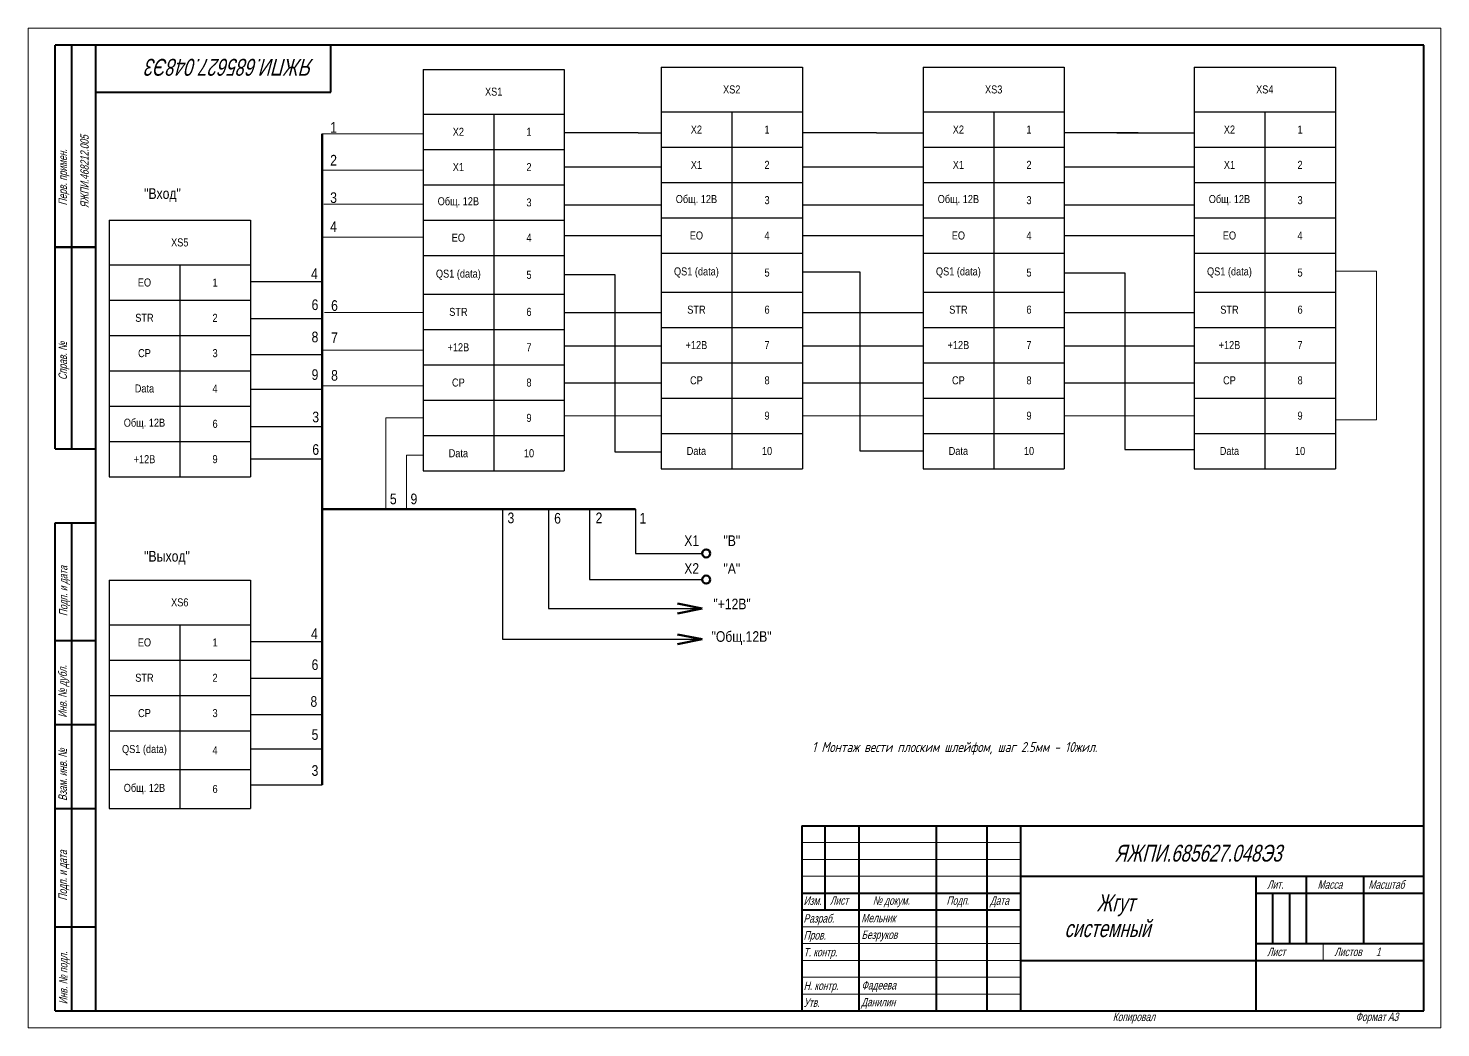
# Model space of a CAD drawing. Header units: millimetres. Extents: x 7140 to 8879, y -16257 to -5062.
# Drawn here: x 7139.6 to 7559.6, y -14173.6 to -13876.6 of the extents above; entities that cross this region are included whole.
import ezdxf

# ---------------------------------------------------------------- set-up
doc = ezdxf.new("R2010")
doc.units = ezdxf.units.MM
doc.layers.add('OSN', color=7, linetype='Continuous', lineweight=60)
doc.layers.add('КА тонкая', color=7, linetype='Continuous', lineweight=15)
doc.layers.add('TONK', color=7, linetype='Continuous')
doc.layers.add('ОСЕВЫЕ', color=7, linetype='Continuous')
doc.styles.add('CLW', font='clw.shx', dxfattribs={"width": 0.75, "oblique": 15})
doc.styles.get("Standard").update_dxf_attribs({"font": 'ARIALN.TTF', "height": 3.4})
doc.styles.add('гост', font='GOST_1.TTF', dxfattribs={"oblique": 15, "height": 3})

# ---------------------------------------------------------------- blocks, each defined once
blk = doc.blocks.new('*T217')
at = {"layer": 'OSN', "color": 0, "linetype": 'ByBlock', "lineweight": -2, "ltscale": 20, "transparency": 16777216}
for p, q in [((0, 0), (42, 0)), ((0, 0), (0, -119.34)), ((42, 0), (42, -119.34)), ((0, -13.3), (42, -13.3)), ((21, -13.3), (21, -119.34)), ((0, -23.8), (42, -23.8)), ((0, -34.3), (42, -34.3)), ((0, -44.8), (42, -44.8)), ((0, -55.3), (42, -55.3)), ((0, -66.84), (42, -66.84)), ((0, -77.34), (42, -77.34)), ((0, -87.84), (42, -87.84)), ((0, -98.34), (42, -98.34)), ((0, -108.84), (42, -108.84)), ((0, -119.34), (42, -119.34))]:
    blk.add_line(p, q, dxfattribs=at)
at = {"layer": 'OSN', "color": 0, "ltscale": 20, "transparency": 16777216, "char_height": 2.38, "attachment_point": 5}
for s, insert, width in [('XS1', (21, -6.65), 39.9), ('Х2', (10.5, -18.55), 18.9), ('1', (31.5, -18.55), 18.9), ('Х1', (10.5, -29.05), 18.9), ('2', (31.5, -29.05), 18.9), ('Общ. 12В', (10.5, -39.55), 18.9), ('3', (31.5, -39.55), 18.9), ('EO', (10.5, -50.05), 18.9), ('4', (31.5, -50.05), 18.9), ('QS1 (data)', (10.5, -61.07), 18.9), ('5', (31.5, -61.07), 18.9), ('STR', (10.5, -72.09), 18.9), ('6', (31.5, -72.09), 18.9), ('+12В', (10.5, -82.59), 18.9), ('7', (31.5, -82.59), 18.9), ('CP', (10.5, -93.09), 18.9), ('8', (31.5, -93.09), 18.9), ('9', (31.5, -103.59), 18.9), ('Data', (10.5, -114.09), 18.9), ('10', (31.5, -114.09), 18.9)]:
    blk.add_mtext(s, dxfattribs=dict(at, insert=insert, width=width))
blk = doc.blocks.new('*T218')
at = {"layer": 'OSN', "color": 0, "linetype": 'ByBlock', "lineweight": -2, "ltscale": 20, "transparency": 16777216}
for p, q in [((0, 0), (42, 0)), ((0, 0), (0, -119.34)), ((42, 0), (42, -119.34)), ((0, -13.3), (42, -13.3)), ((21, -13.3), (21, -119.34)), ((0, -23.8), (42, -23.8)), ((0, -34.3), (42, -34.3)), ((0, -44.8), (42, -44.8)), ((0, -55.3), (42, -55.3)), ((0, -66.84), (42, -66.84)), ((0, -77.34), (42, -77.34)), ((0, -87.84), (42, -87.84)), ((0, -98.34), (42, -98.34)), ((0, -108.84), (42, -108.84)), ((0, -119.34), (42, -119.34))]:
    blk.add_line(p, q, dxfattribs=at)
at = {"layer": 'OSN', "color": 0, "ltscale": 20, "transparency": 16777216, "char_height": 2.38, "attachment_point": 5}
for s, insert, width in [('XS2', (21, -6.65), 39.9), ('Х2', (10.5, -18.55), 18.9), ('1', (31.5, -18.55), 18.9), ('Х1', (10.5, -29.05), 18.9), ('2', (31.5, -29.05), 18.9), ('Общ. 12В', (10.5, -39.55), 18.9), ('3', (31.5, -39.55), 18.9), ('EO', (10.5, -50.05), 18.9), ('4', (31.5, -50.05), 18.9), ('QS1 (data)', (10.5, -61.07), 18.9), ('5', (31.5, -61.07), 18.9), ('STR', (10.5, -72.09), 18.9), ('6', (31.5, -72.09), 18.9), ('+12В', (10.5, -82.59), 18.9), ('7', (31.5, -82.59), 18.9), ('CP', (10.5, -93.09), 18.9), ('8', (31.5, -93.09), 18.9), ('9', (31.5, -103.59), 18.9), ('Data', (10.5, -114.09), 18.9), ('10', (31.5, -114.09), 18.9)]:
    blk.add_mtext(s, dxfattribs=dict(at, insert=insert, width=width))
blk = doc.blocks.new('*T219')
at = {"layer": 'OSN', "color": 0, "linetype": 'ByBlock', "lineweight": -2, "ltscale": 20, "transparency": 16777216}
for p, q in [((0, 0), (42, 0)), ((0, 0), (0, -119.34)), ((42, 0), (42, -119.34)), ((0, -13.3), (42, -13.3)), ((21, -13.3), (21, -119.34)), ((0, -23.8), (42, -23.8)), ((0, -34.3), (42, -34.3)), ((0, -44.8), (42, -44.8)), ((0, -55.3), (42, -55.3)), ((0, -66.84), (42, -66.84)), ((0, -77.34), (42, -77.34)), ((0, -87.84), (42, -87.84)), ((0, -98.34), (42, -98.34)), ((0, -108.84), (42, -108.84)), ((0, -119.34), (42, -119.34))]:
    blk.add_line(p, q, dxfattribs=at)
at = {"layer": 'OSN', "color": 0, "ltscale": 20, "transparency": 16777216, "char_height": 2.38, "attachment_point": 5}
for s, insert, width in [('XS4', (21, -6.65), 39.9), ('Х2', (10.5, -18.55), 18.9), ('1', (31.5, -18.55), 18.9), ('Х1', (10.5, -29.05), 18.9), ('2', (31.5, -29.05), 18.9), ('Общ. 12В', (10.5, -39.55), 18.9), ('3', (31.5, -39.55), 18.9), ('EO', (10.5, -50.05), 18.9), ('4', (31.5, -50.05), 18.9), ('QS1 (data)', (10.5, -61.07), 18.9), ('5', (31.5, -61.07), 18.9), ('STR', (10.5, -72.09), 18.9), ('6', (31.5, -72.09), 18.9), ('+12В', (10.5, -82.59), 18.9), ('7', (31.5, -82.59), 18.9), ('CP', (10.5, -93.09), 18.9), ('8', (31.5, -93.09), 18.9), ('9', (31.5, -103.59), 18.9), ('Data', (10.5, -114.09), 18.9), ('10', (31.5, -114.09), 18.9)]:
    blk.add_mtext(s, dxfattribs=dict(at, insert=insert, width=width))
blk = doc.blocks.new('*T214')
at = {"layer": 'OSN', "color": 0, "linetype": 'ByBlock', "lineweight": -2, "ltscale": 20, "transparency": 16777216}
for p, q in [((0, 0), (42, 0)), ((0, 0), (0, -76.3)), ((42, 0), (42, -76.3)), ((0, -13.3), (42, -13.3)), ((21, -13.3), (21, -76.3)), ((0, -23.8), (42, -23.8)), ((0, -34.3), (42, -34.3)), ((0, -44.8), (42, -44.8)), ((0, -55.3), (42, -55.3)), ((0, -65.8), (42, -65.8)), ((0, -76.3), (42, -76.3))]:
    blk.add_line(p, q, dxfattribs=at)
at = {"layer": 'OSN', "color": 0, "ltscale": 20, "transparency": 16777216, "char_height": 2.38, "attachment_point": 5}
for s, insert, width in [('XS5', (21, -6.65), 39.9), ('EO', (10.5, -18.55), 18.9), ('1', (31.5, -18.55), 18.9), ('STR', (10.5, -29.05), 18.9), ('2', (31.5, -29.05), 18.9), ('CP', (10.5, -39.55), 18.9), ('3', (31.5, -39.55), 18.9), ('Data', (10.5, -50.05), 18.9), ('4', (31.5, -50.05), 18.9), ('Общ. 12В', (10.5, -60.55), 18.9), ('6', (31.5, -60.55), 18.9), ('+12В', (10.5, -71.05), 18.9), ('9', (31.5, -71.05), 18.9)]:
    blk.add_mtext(s, dxfattribs=dict(at, insert=insert, width=width))
blk = doc.blocks.new('*T215')
at = {"layer": 'OSN', "color": 0, "linetype": 'ByBlock', "lineweight": -2, "ltscale": 20, "transparency": 16777216}
for p, q in [((0, 0), (42, 0)), ((0, 0), (0, -119.34)), ((42, 0), (42, -119.34)), ((0, -13.3), (42, -13.3)), ((21, -13.3), (21, -119.34)), ((0, -23.8), (42, -23.8)), ((0, -34.3), (42, -34.3)), ((0, -44.8), (42, -44.8)), ((0, -55.3), (42, -55.3)), ((0, -66.84), (42, -66.84)), ((0, -77.34), (42, -77.34)), ((0, -87.84), (42, -87.84)), ((0, -98.34), (42, -98.34)), ((0, -108.84), (42, -108.84)), ((0, -119.34), (42, -119.34))]:
    blk.add_line(p, q, dxfattribs=at)
at = {"layer": 'OSN', "color": 0, "ltscale": 20, "transparency": 16777216, "char_height": 2.38, "attachment_point": 5}
for s, insert, width in [('XS3', (21, -6.65), 39.9), ('Х2', (10.5, -18.55), 18.9), ('1', (31.5, -18.55), 18.9), ('Х1', (10.5, -29.05), 18.9), ('2', (31.5, -29.05), 18.9), ('Общ. 12В', (10.5, -39.55), 18.9), ('3', (31.5, -39.55), 18.9), ('EO', (10.5, -50.05), 18.9), ('4', (31.5, -50.05), 18.9), ('QS1 (data)', (10.5, -61.07), 18.9), ('5', (31.5, -61.07), 18.9), ('STR', (10.5, -72.09), 18.9), ('6', (31.5, -72.09), 18.9), ('+12В', (10.5, -82.59), 18.9), ('7', (31.5, -82.59), 18.9), ('CP', (10.5, -93.09), 18.9), ('8', (31.5, -93.09), 18.9), ('9', (31.5, -103.59), 18.9), ('Data', (10.5, -114.09), 18.9), ('10', (31.5, -114.09), 18.9)]:
    blk.add_mtext(s, dxfattribs=dict(at, insert=insert, width=width))
blk = doc.blocks.new('*T216')
at = {"layer": 'OSN', "color": 0, "linetype": 'ByBlock', "lineweight": -2, "ltscale": 20, "transparency": 16777216}
for p, q in [((0, 0), (42, 0)), ((0, 0), (0, -67.87)), ((42, 0), (42, -67.87)), ((0, -13.3), (42, -13.3)), ((21, -13.3), (21, -67.87)), ((0, -23.8), (42, -23.8)), ((0, -34.3), (42, -34.3)), ((0, -44.8), (42, -44.8)), ((0, -56.34), (42, -56.34)), ((0, -67.87), (42, -67.87))]:
    blk.add_line(p, q, dxfattribs=at)
at = {"layer": 'OSN', "color": 0, "ltscale": 20, "transparency": 16777216, "char_height": 2.38, "attachment_point": 5}
for s, insert, width in [('XS6', (21, -6.65), 39.9), ('EO', (10.5, -18.55), 18.9), ('1', (31.5, -18.55), 18.9), ('STR', (10.5, -29.05), 18.9), ('2', (31.5, -29.05), 18.9), ('CP', (10.5, -39.55), 18.9), ('3', (31.5, -39.55), 18.9), ('QS1 (data)', (10.5, -50.57), 18.9), ('4', (31.5, -50.57), 18.9), ('Общ. 12В', (10.5, -62.1), 18.9), ('6', (31.5, -62.1), 18.9)]:
    blk.add_mtext(s, dxfattribs=dict(at, insert=insert, width=width))

msp = doc.modelspace()

# ---------------------------------------------------------------- linework, layer by layer
at = {"color": 7, "linetype": 'Continuous', "lineweight": 40}
for p, q in [((7147.585, -14001.59764), (7147.585, -13881.59764)), ((7159.585, -13881.59764), (7147.585, -13881.59764)), ((7147.585, -14001.59764), (7147.585, -13881.59764)), ((7152.585, -14001.59764), (7152.585, -13881.59764)), ((7152.585, -14001.59764), (7152.585, -13881.59764)), ((7554.585, -13881.59764), (7159.585, -13881.59764)), ((7159.585, -13881.59764), (7159.585, -14168.59764)), ((7229.585, -13895.59764), (7229.585, -13881.59764)), ((7554.585, -14168.59764), (7554.585, -13881.59764)), ((7159.585, -13895.59764), (7229.585, -13895.59764)), ((7147.585, -13941.59764), (7159.585, -13941.59764)), ((7159.585, -13941.59764), (7147.585, -13941.59764)), ((7147.585, -14001.59764), (7159.585, -14001.59764)), ((7147.585, -14168.59764), (7147.585, -14023.59764)), ((7147.585, -14023.59764), (7159.585, -14023.59764)), ((7152.585, -14168.59764), (7152.585, -14023.59764)), ((7159.585, -14058.59764), (7147.585, -14058.59764)), ((7159.585, -14083.59764), (7147.585, -14083.59764)), ((7159.585, -14108.59764), (7147.585, -14108.59764)), ((7369.585, -14113.59764), (7554.585, -14113.59764)), ((7369.585, -14113.59764), (7369.585, -14168.59764)), ((7376.585, -14138.59764), (7376.585, -14113.59764)), ((7386.585, -14113.59764), (7386.585, -14168.59764)), ((7409.585, -14113.59764), (7409.585, -14168.59764)), ((7424.585, -14113.59764), (7424.585, -14168.59764)), ((7434.585, -14113.59764), (7434.585, -14168.59764)), ((7434.585, -14128.59764), (7554.585, -14128.59764)), ((7504.585, -14128.59764), (7504.585, -14168.59764)), ((7519.585, -14128.59764), (7519.585, -14148.59764)), ((7536.585, -14128.59764), (7536.585, -14148.59764)), ((7369.585, -14133.59764), (7434.585, -14133.59764)), ((7504.585, -14133.59764), (7554.585, -14133.59764)), ((7509.585, -14133.59764), (7509.585, -14148.59764)), ((7514.585, -14133.59764), (7514.585, -14148.59764)), ((7369.585, -14138.59764), (7434.585, -14138.59764)), ((7147.585, -14143.59764), (7159.585, -14143.59764)), ((7504.585, -14148.59764), (7554.585, -14148.59764)), ((7434.585, -14153.59764), (7554.585, -14153.59764)), ((7147.585, -14168.59764), (7159.585, -14168.59764)), ((7159.585, -14168.59764), (7554.585, -14168.59764))]:
    msp.add_line(p, q, dxfattribs=at)
at = {"color": 7, "linetype": 'Continuous', "lineweight": 15}
for p, q in [((7159.585, -13881.59764), (7159.585, -14168.59764)), ((7524.585, -14148.59764), (7524.585, -14153.59764))]:
    msp.add_line(p, q, dxfattribs=at)
at = {"lineweight": 200}
for p, q in [((7226.98837, -13907.93002), (7226.98837, -14043.27294)), ((7320.12672, -14019.50411), (7226.98837, -14019.50411)), ((7226.98837, -14043.27294), (7226.98837, -14101.44993))]:
    msp.add_line(p, q, dxfattribs=at)
for p, q in [((7320.97987, -13907.69313), (7298.97685, -13907.69313)), ((7320.97987, -13907.69313), (7327.76001, -13907.69313)), ((7391.76303, -13907.69313), (7369.76001, -13907.69313)), ((7391.76303, -13907.69313), (7405.65332, -13907.69313)), ((7469.65633, -13907.69313), (7447.65332, -13907.69313)), ((7463.22332, -13907.69313), (7486.25525, -13907.69313)), ((7298.97685, -13917.77485), (7327.76001, -13917.77485)), ((7369.76001, -13917.77485), (7405.65332, -13917.77485)), ((7447.65332, -13917.77485), (7486.25525, -13917.77485)), ((7298.97685, -13929.09907), (7327.76001, -13929.09907)), ((7369.76001, -13929.09907), (7405.65332, -13929.09907)), ((7447.65332, -13929.09907), (7486.25525, -13929.09907)), ((7298.97685, -13938.20364), (7327.76001, -13938.20364)), ((7369.76001, -13938.20364), (7405.65332, -13938.20364)), ((7447.65332, -13938.20364), (7486.25525, -13938.20364)), ((7205.63665, -13951.88153), (7226.98837, -13951.88153)), ((7298.97685, -13949.77803), (7313.96271, -13949.77803)), ((7313.96271, -13949.77803), (7313.96271, -14002.48366)), ((7369.76001, -13949.00108), (7386.83687, -13949.00108)), ((7386.83687, -13949.00108), (7386.83687, -14002.1904)), ((7447.65332, -13949.314), (7465.62229, -13949.314)), ((7465.62229, -13949.314), (7465.62229, -14001.7678)), ((7205.63665, -13962.79395), (7226.98837, -13962.79395)), ((7298.97685, -13961.0735), (7327.76001, -13961.0735)), ((7369.76001, -13961.0735), (7405.65332, -13961.0735)), ((7447.65332, -13961.0735), (7486.25525, -13961.0735)), ((7298.97685, -13970.91854), (7327.76001, -13970.91854)), ((7369.76001, -13970.91854), (7405.65332, -13970.91854)), ((7447.65332, -13970.91854), (7486.25525, -13970.91854)), ((7205.63665, -13973.51241), (7226.98837, -13973.51241)), ((7205.63665, -13983.79515), (7226.98837, -13983.79515)), ((7298.97685, -13981.98905), (7327.76001, -13981.98905)), ((7369.76001, -13981.98905), (7405.65332, -13981.98905)), ((7447.65332, -13981.98905), (7486.25525, -13981.98905)), ((7205.63665, -13994.89947), (7226.98837, -13994.89947)), ((7313.96271, -14002.48366), (7327.76001, -14002.48366)), ((7386.83687, -14002.1904), (7405.65332, -14002.1904)), ((7465.62229, -14001.7678), (7475.96472, -14001.7678)), ((7475.96472, -14001.7678), (7486.25525, -14001.7678)), ((7205.63665, -14004.50927), (7226.98837, -14004.50927)), ((7280.62027, -14019.50411), (7280.62027, -14058.17479)), ((7294.32206, -14019.50411), (7294.32206, -14032.63417)), ((7306.42493, -14019.50411), (7306.42493, -14040.43242)), ((7320.12672, -14019.50411), (7320.12672, -14032.63417)), ((7294.32206, -14032.63417), (7294.32206, -14049.01797)), ((7320.12672, -14032.63417), (7339.98582, -14032.63417)), ((7306.42493, -14040.43242), (7339.98582, -14040.43242)), ((7294.32206, -14049.01797), (7339.98582, -14049.01797)), ((7205.63665, -14058.84236), (7226.98837, -14058.84236)), ((7280.62027, -14058.17479), (7339.98582, -14058.17479)), ((7205.63665, -14069.75478), (7226.98837, -14069.75478)), ((7205.63665, -14080.47324), (7226.98837, -14080.47324)), ((7205.63665, -14090.75598), (7226.98837, -14090.75598)), ((7205.63665, -14101.44993), (7226.98837, -14101.44993))]:
    msp.add_line(p, q)
at = {"color": 7, "linetype": 'Continuous', "lineweight": 0}
for p, q in [((7369.585, -14118.59764), (7434.585, -14118.59764)), ((7369.585, -14123.59764), (7434.585, -14123.59764)), ((7369.585, -14128.59764), (7434.585, -14128.59764)), ((7369.585, -14143.59764), (7434.585, -14143.59764)), ((7369.585, -14148.59764), (7434.585, -14148.59764)), ((7369.585, -14153.59764), (7434.585, -14153.59764)), ((7369.585, -14158.59764), (7434.585, -14158.59764)), ((7369.585, -14163.59764), (7434.585, -14163.59764))]:
    msp.add_line(p, q, dxfattribs=at)
at = {"layer": 'OSN', "linetype": 'ByBlock', "lineweight": 0, "ltscale": 20}
for p, q in [((7540.48488, -13948.7854), (7540.48488, -13992.93883)), ((7256.97685, -13992.38693), (7245.92401, -13992.38693)), ((7327.76001, -13991.80248), (7298.97685, -13991.80248)), ((7405.65332, -13991.80248), (7369.76001, -13991.80248)), ((7486.25525, -13991.80248), (7447.65332, -13991.80248)), ((7540.48488, -13992.93883), (7528.25525, -13992.93883)), ((7252.05591, -14003.48008), (7256.97685, -14003.48008))]:
    msp.add_line(p, q, dxfattribs=at)
at = {"layer": 'OSN'}
for p, q in [((7339.98582, -14049.01797), (7332.62321, -14047.55904)), ((7339.98582, -14049.01797), (7332.62321, -14050.4769)), ((7339.98582, -14058.17479), (7332.62321, -14056.71586)), ((7339.98582, -14058.17479), (7332.62321, -14059.63372))]:
    msp.add_line(p, q, dxfattribs=at)
for centre in [(7341.17267, -14032.63417), (7341.17267, -14040.43242)]:
    msp.add_circle(centre, 1.18685, dxfattribs=at)
at = {"layer": 'КА тонкая', "linetype": 'ByBlock', "lineweight": 0, "ltscale": 20}
for p, q in [((7226.98837, -13907.93002), (7256.97685, -13907.93002)), ((7226.98837, -13918.74261), (7256.97685, -13918.74261)), ((7256.97685, -13928.86366), (7227.44099, -13928.86366)), ((7256.97685, -13938.70924), (7226.98837, -13938.70924)), ((7528.25525, -13948.7854), (7540.48488, -13948.7854)), ((7256.97685, -13961.02997), (7227.71291, -13961.02997)), ((7256.97685, -13972.26737), (7226.98837, -13972.26737)), ((7256.97685, -13982.81957), (7226.98837, -13982.81957)), ((7245.92401, -13992.38693), (7245.92401, -14019.45229)), ((7252.05591, -14003.48008), (7252.05591, -14019.45229))]:
    msp.add_line(p, q, dxfattribs=at)
at = {"layer": 'ОСЕВЫЕ', "lineweight": 0}
for p, q in [((7139.585, -13876.59764), (7559.585, -13876.59764)), ((7139.585, -13876.59764), (7139.585, -14173.59764)), ((7559.585, -13876.59764), (7559.585, -14173.59764)), ((7139.585, -14173.59764), (7559.585, -14173.59764))]:
    msp.add_line(p, q, dxfattribs=at)

# ---------------------------------------------------------------- block references
for name, p in [('*T217', (7256.97685, -13888.80075)), ('*T218', (7327.76001, -13888.138)), ('*T215', (7405.65332, -13888.138)), ('*T219', (7486.25525, -13888.138)), ('*T214', (7163.63665, -13933.60075)), ('*T216', (7163.63665, -14040.56158))]:
    msp.add_blockref(name, p)

# ---------------------------------------------------------------- texts
at = {"color": 7, "linetype": 'Continuous', "lineweight": 0, "attachment_point": 1, "style": 'CLW'}
for s, insert, char_height, rotation in [('ЯЖПИ.685627.048Э3', (7224.60457, -13890.69382), 5, 180), ('ЯЖПИ.468212.005', (7155.06338, -13930.05831), 2.5, 90), ('ЯЖПИ.468212.005', (7155.06338, -13930.05831), 2.5, 90), ('Перв. примен.', (7148.58612, -13929.23986), 2.5, 90), ('Перв. примен.', (7148.58612, -13929.23986), 2.5, 90), ('Справ. №', (7148.58612, -13981.14504), 2.5, 90), ('Подп. и дата', (7148.72813, -14051.29371), 2.5, 90), ('Инв. № дубл.', (7148.53486, -14081.47767), 2.5, 90), ('Взам. инв. №', (7148.55939, -14106.19807), 2.5, 90), ('Подп. и дата', (7148.57004, -14135.80753), 2.5, 90), ('Инв. № подл.', (7148.73974, -14166.63403), 2.5, 90)]:
    msp.add_mtext(s, dxfattribs=dict(at, insert=insert, char_height=char_height, rotation=rotation))
at = {"char_height": 3.15}
for s, insert, attachment_point in [('1', (7231.37551, -13904.47289), 3), ('2', (7231.37551, -13914.23595), 3), ('3', (7231.37551, -13925.35717), 3), ('4', (7231.37551, -13933.9459), 3), ('4', (7223.65511, -13947.98427), 1), ('6', (7223.84046, -13957.17947), 1), ('6', (7231.64743, -13957.41664), 3), ('8', (7223.84046, -13966.74548), 1), ('7', (7231.64743, -13966.98265), 3), ('9', (7223.84046, -13977.93685), 1), ('8', (7231.64743, -13978.17402), 3), ('3', (7224.05337, -13990.53054), 1), ('6', (7224.05336, -14000.19353), 1), ('5', (7247.12564, -14014.87635), 1), ('9', (7253.25754, -14014.87635), 1), ('3', (7282.10055, -14020.52258), 1), ('6', (7295.968, -14020.63251), 1), ('2', (7308.28316, -14020.52258), 1), ('1', (7321.33513, -14020.63251), 1), ('6', (7223.84046, -14064.1403), 1), ('8', (7223.49979, -14075.06811), 1), ('5', (7223.84046, -14084.89767), 1), ('3', (7223.84046, -14095.59162), 1)]:
    msp.add_mtext_dynamic_manual_height_columns(s, width=7.0648296, gutter_width=12.5, heights=[0], dxfattribs=dict(at, insert=insert, attachment_point=attachment_point))
at = {"char_height": 3.15, "attachment_point": 1}
for s, insert, width in [('"Вход"', (7174.053, -13924.15105), 4.783015), ('Х1', (7334.64554, -14027.29307), 4.783015), ('"В"', (7346.30382, -14027.29307), 4.783015), ('"Выход"', (7174.053, -14031.92255), 4.783015), ('Х2', (7334.64554, -14035.55158), 4.783015), ('"A"', (7346.30382, -14035.55158), 4.783015), ('"+12В"', (7343.31637, -14046.10224), 10.7637197), ('"Общ.12В"', (7342.77274, -14055.77239), 17.2871932)]:
    msp.add_mtext(s, dxfattribs=dict(at, insert=insert, width=width))
at = {"lineweight": 200, "insert": (7223.65511, -14054.9451), "char_height": 3.15, "attachment_point": 1}
msp.add_mtext_dynamic_manual_height_columns('4', width=7.0648296, gutter_width=12.5, heights=[0], dxfattribs=at)
at = {"color": 7, "linetype": 'Continuous', "lineweight": 0, "char_height": 2.5, "attachment_point": 1, "style": 'CLW'}
for s, insert in [('Изм.', (7370.12383, -14134.59534)), ('Лист', (7377.9724, -14134.54179)), ('№ докум.', (7390.70681, -14134.56619)), ('Подп.', (7412.62494, -14134.56983)), ('Дата', (7425.55793, -14134.56417)), ('Разраб.', (7370.10077, -14139.86861)), ('Мельник', (7387.30781, -14139.75904)), ('Пров.', (7370.14165, -14144.89495)), ('Безруков', (7387.35855, -14144.72328)), ('Т. контр.', (7370.08718, -14149.89628)), ('Н. контр.', (7370.14944, -14159.87942)), ('Фадеева', (7387.32858, -14159.73914)), ('Утв.', (7370.13564, -14164.89752)), ('Данилин', (7387.27356, -14164.73892)), ('Копировал', (7462.04503, -14169.12939)), ('Формат А3', (7534.21964, -14169.11433))]:
    msp.add_mtext(s, dxfattribs=dict(at, insert=insert))
at = {"layer": 'TONK', "style": 'CLW', "oblique": 15, "width": 0.75}
for s, height, p in [('ЯЖПИ.685627.048Э3', 5, (7462.53278, -14124.22845)), ('Лит.', 2.5, (7507.9499, -14132.30629)), ('Масса', 2.5, (7522.9499, -14132.30629)), ('Масштаб', 2.5, (7538.07624, -14132.30629)), ('Жгут', 5, (7457.26663, -14138.99035)), ('системный', 5, (7447.69398, -14146.64512)), ('Лист', 2.5, (7507.9499, -14152.30629)), ('Листов      1', 2.5, (7527.9499, -14152.30629))]:
    msp.add_text(s, height=height, dxfattribs=at).set_placement(p)
at = {"layer": 'КА тонкая', "linetype": 'ByBlock', "ltscale": 20, "insert": (7369.585, -14088.69061), "char_height": 3, "attachment_point": 1, "style": 'гост'}
msp.add_mtext_dynamic_manual_height_columns('  1 Монтаж вести плоским шлейфом, шаг 2.5мм - 10жил.', width=185, gutter_width=15, heights=[68.01126], dxfattribs=at)

doc.saveas('drawing.dxf')
